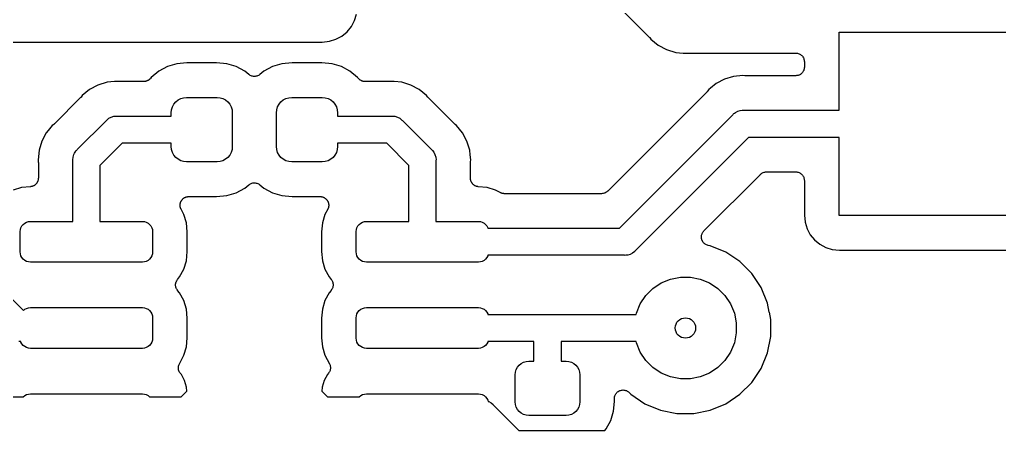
# Model space of a CAD drawing. Extents: x 17.5 to 71.7, y -43 to -16.
# Drawn here: x 29.56 to 44, y -33.13 to -27.08 of the extents above; entities that cross this region are included whole.
import ezdxf

# ---------------------------------------------------------------- set-up
doc = ezdxf.new("R2010")
doc.units = 0
doc.layers.add('BLACK', color=7, linetype='CONTINUOUS')

msp = doc.modelspace()

# ---------------------------------------------------------------- linework, layer by layer
at = {"layer": 'BLACK', "linetype": 'CONTINUOUS'}
for p, q in [((37.6784, -26.1796), (38.8364, -27.3376)), ((34.4494, -27.1836), (34.4966, -27.0953)), ((34.4966, -27.0953), (34.5256, -26.9996)), ((34.3086, -27.3244), (34.3859, -27.2609)), ((34.3859, -27.2609), (34.4494, -27.1836)), ((41.634, -28.416), (41.634, -27.266)), ((41.634, -27.266), (45.234, -27.266)), ((24.6312, -27.4111), (34.0188, -27.4111)), ((34.0188, -27.4111), (34.1246, -27.4006)), ((34.1246, -27.4006), (34.2203, -27.3716)), ((34.2203, -27.3716), (34.3086, -27.3244)), ((38.8364, -27.3376), (38.8376, -27.3389)), ((38.8376, -27.3389), (38.8409, -27.3431)), ((38.8409, -27.3431), (38.8447, -27.3469)), ((38.8447, -27.3469), (38.8629, -27.3691)), ((38.8629, -27.3691), (38.9708, -27.4575)), ((38.9708, -27.4575), (39.0938, -27.5233)), ((39.0938, -27.5233), (39.2272, -27.5638)), ((39.2272, -27.5638), (39.3374, -27.5746)), ((39.3374, -27.5746), (39.3374, -27.5746)), ((39.3374, -27.5746), (39.366, -27.5774)), ((39.366, -27.5774), (39.3946, -27.5746)), ((39.3946, -27.5746), (39.3963, -27.5744)), ((39.3963, -27.5744), (39.4017, -27.5745)), ((39.4017, -27.5745), (39.407, -27.574)), ((39.407, -27.574), (40.9959, -27.574)), ((40.9959, -27.574), (40.9968, -27.574)), ((40.9968, -27.574), (40.9968, -27.574)), ((40.9968, -27.574), (40.9968, -27.574)), ((40.9968, -27.574), (40.9977, -27.574)), ((40.9977, -27.574), (41.0096, -27.5753)), ((41.0096, -27.5753), (41.0215, -27.5766)), ((41.0215, -27.5766), (41.0219, -27.5767)), ((41.0219, -27.5767), (41.0223, -27.5768)), ((41.0223, -27.5768), (41.0337, -27.5804)), ((41.0337, -27.5804), (41.0451, -27.5839)), ((41.0451, -27.5839), (41.0455, -27.5841)), ((41.0455, -27.5841), (41.046, -27.5843)), ((41.046, -27.5843), (41.0564, -27.59)), ((41.0564, -27.59), (41.0669, -27.5957)), ((41.0669, -27.5957), (41.0673, -27.596)), ((41.0673, -27.596), (41.0677, -27.5962)), ((41.0677, -27.5962), (41.0768, -27.6039)), ((41.0768, -27.6039), (41.086, -27.6115)), ((41.086, -27.6115), (41.0863, -27.6119)), ((41.0863, -27.6119), (41.0867, -27.6121)), ((41.0867, -27.6121), (41.0941, -27.6214)), ((41.0941, -27.6214), (41.1017, -27.6307)), ((41.1017, -27.6307), (41.1019, -27.6311)), ((41.1019, -27.6311), (41.1022, -27.6315)), ((41.1022, -27.6315), (41.1077, -27.6421)), ((41.1077, -27.6421), (41.1133, -27.6526)), ((41.1133, -27.6526), (41.1135, -27.653)), ((41.1135, -27.653), (41.1137, -27.6534)), ((41.1137, -27.6534), (41.117, -27.6648)), ((41.117, -27.6648), (41.1205, -27.6763)), ((41.1205, -27.6763), (41.1206, -27.6768)), ((41.1206, -27.6768), (41.1207, -27.6772)), ((41.1207, -27.6772), (41.1218, -27.6891)), ((41.1218, -27.6891), (41.1229, -27.701)), ((41.1229, -27.701), (41.1229, -27.781)), ((31.6114, -27.8405), (31.5, -27.932)), ((31.7386, -27.7725), (31.6114, -27.8405)), ((31.8765, -27.7307), (31.7386, -27.7725)), ((32.0262, -27.7159), (31.8765, -27.7307)), ((32.4638, -27.7159), (32.0262, -27.7159)), ((32.6135, -27.7307), (32.4638, -27.7159)), ((32.7514, -27.7725), (32.6135, -27.7307)), ((32.8786, -27.8405), (32.7514, -27.7725)), ((32.9394, -27.8904), (32.8786, -27.8405)), ((33.1614, -27.8405), (33.1006, -27.8904)), ((33.2886, -27.7725), (33.1614, -27.8405)), ((33.4265, -27.7307), (33.2886, -27.7725)), ((33.5762, -27.7159), (33.4265, -27.7307)), ((34.0138, -27.7159), (33.5762, -27.7159)), ((34.1635, -27.7307), (34.0138, -27.7159)), ((34.3014, -27.7725), (34.1635, -27.7307)), ((34.4286, -27.8405), (34.3014, -27.7725)), ((34.54, -27.932), (34.4286, -27.8405)), ((41.1007, -27.8528), (41.093, -27.8619)), ((41.1009, -27.8524), (41.1007, -27.8528)), ((41.1012, -27.852), (41.1009, -27.8524)), ((41.1069, -27.8415), (41.1012, -27.852)), ((41.1127, -27.831), (41.1069, -27.8415)), ((41.1128, -27.8306), (41.1127, -27.831)), ((41.113, -27.8302), (41.1128, -27.8306)), ((41.1166, -27.8187), (41.113, -27.8302)), ((41.1202, -27.8074), (41.1166, -27.8187)), ((41.1203, -27.8065), (41.1202, -27.807)), ((41.1202, -27.807), (41.1202, -27.8074)), ((41.1216, -27.7947), (41.1203, -27.8065)), ((41.1229, -27.7828), (41.1216, -27.7947)), ((41.1229, -27.781), (41.1229, -27.7819)), ((41.1229, -27.7819), (41.1229, -27.7819)), ((41.1229, -27.7819), (41.1229, -27.7819)), ((41.1229, -27.7819), (41.1229, -27.7828)), ((30.9594, -27.9934), (30.8492, -28.0042)), ((30.988, -27.9906), (30.9594, -27.9934)), ((31.0166, -27.9934), (30.988, -27.9906)), ((31.0219, -27.9934), (31.0166, -27.9934)), ((31.0272, -27.994), (31.0219, -27.9934)), ((31.029, -27.994), (31.0272, -27.994)), ((31.389, -27.994), (31.029, -27.994)), ((31.3945, -27.9935), (31.389, -27.994)), ((31.4001, -27.9935), (31.3945, -27.9935)), ((31.4068, -27.9922), (31.4001, -27.9935)), ((31.4136, -27.9916), (31.4068, -27.9922)), ((31.419, -27.99), (31.4136, -27.9916)), ((31.4245, -27.9889), (31.419, -27.99)), ((31.4308, -27.9864), (31.4245, -27.9889)), ((31.4374, -27.9844), (31.4308, -27.9864)), ((31.4423, -27.9818), (31.4374, -27.9844)), ((31.4475, -27.9797), (31.4423, -27.9818)), ((31.4532, -27.976), (31.4475, -27.9797)), ((31.4592, -27.9728), (31.4532, -27.976)), ((31.4636, -27.9693), (31.4592, -27.9728)), ((31.4682, -27.9662), (31.4636, -27.9693)), ((31.4732, -27.9614), (31.4682, -27.9662)), ((31.4785, -27.9571), (31.4732, -27.9614)), ((31.482, -27.9528), (31.4785, -27.9571)), ((31.486, -27.9489), (31.482, -27.9528)), ((31.4871, -27.9476), (31.486, -27.9489)), ((31.5, -27.932), (31.4871, -27.9476)), ((32.9493, -27.897), (32.9394, -27.8904)), ((32.9592, -27.9037), (32.9493, -27.897)), ((32.9596, -27.9039), (32.9592, -27.9037)), ((32.96, -27.9042), (32.9596, -27.9039)), ((32.971, -27.9087), (32.96, -27.9042)), ((32.982, -27.9134), (32.971, -27.9087)), ((32.9825, -27.9135), (32.982, -27.9134)), ((32.9829, -27.9137), (32.9825, -27.9135)), ((32.9946, -27.9161), (32.9829, -27.9137)), ((33.0062, -27.9185), (32.9946, -27.9161)), ((33.0067, -27.9185), (33.0062, -27.9185)), ((33.0072, -27.9186), (33.0067, -27.9185)), ((33.0192, -27.9186), (33.0072, -27.9186)), ((33.031, -27.9188), (33.0192, -27.9186)), ((33.0315, -27.9187), (33.031, -27.9188)), ((33.032, -27.9187), (33.0315, -27.9187)), ((33.0437, -27.9164), (33.032, -27.9187)), ((33.0554, -27.9142), (33.0437, -27.9164)), ((33.0558, -27.914), (33.0554, -27.9142)), ((33.0563, -27.9139), (33.0558, -27.914)), ((33.0673, -27.9094), (33.0563, -27.9139)), ((33.0784, -27.905), (33.0673, -27.9094)), ((33.0788, -27.9047), (33.0784, -27.905)), ((33.0793, -27.9046), (33.0788, -27.9047)), ((33.0892, -27.898), (33.0793, -27.9046)), ((33.0992, -27.8915), (33.0892, -27.898)), ((33.0999, -27.8909), (33.0992, -27.8915)), ((33.1, -27.8909), (33.0999, -27.8909)), ((33.1006, -27.8904), (33.1, -27.8909)), ((33.1, -27.8909), (33.1, -27.8909)), ((34.5529, -27.9476), (34.54, -27.932)), ((34.5568, -27.9515), (34.5529, -27.9476)), ((34.5603, -27.9559), (34.5568, -27.9515)), ((34.5655, -27.9603), (34.5603, -27.9559)), ((34.5704, -27.9651), (34.5655, -27.9603)), ((34.575, -27.9682), (34.5704, -27.9651)), ((34.5793, -27.9718), (34.575, -27.9682)), ((34.5853, -27.9751), (34.5793, -27.9718)), ((34.591, -27.9789), (34.5853, -27.9751)), ((34.5961, -27.981), (34.591, -27.9789)), ((34.601, -27.9837), (34.5961, -27.981)), ((34.6075, -27.9858), (34.601, -27.9837)), ((34.6138, -27.9884), (34.6075, -27.9858)), ((34.6193, -27.9895), (34.6138, -27.9884)), ((34.6246, -27.9912), (34.6193, -27.9895)), ((34.6314, -27.992), (34.6246, -27.9912)), ((34.6381, -27.9933), (34.6314, -27.992)), ((34.6437, -27.9934), (34.6381, -27.9933)), ((34.6493, -27.994), (34.6437, -27.9934)), ((34.651, -27.994), (34.6493, -27.994)), ((35.011, -27.994), (34.651, -27.994)), ((35.0163, -27.9935), (35.011, -27.994)), ((35.0217, -27.9935), (35.0163, -27.9935)), ((35.0234, -27.9934), (35.0217, -27.9935)), ((35.052, -27.9906), (35.0234, -27.9934)), ((35.0806, -27.9934), (35.052, -27.9906)), ((35.1908, -28.0042), (35.0806, -27.9934)), ((35.0806, -27.9934), (35.0806, -27.9934)), ((39.9458, -27.9587), (39.8228, -28.0245)), ((40.0792, -27.9182), (39.9458, -27.9587)), ((40.218, -27.9046), (40.0792, -27.9182)), ((40.2466, -27.9074), (40.218, -27.9046)), ((40.2519, -27.9074), (40.2466, -27.9074)), ((40.2572, -27.908), (40.2519, -27.9074)), ((40.259, -27.908), (40.2572, -27.908)), ((40.9959, -27.908), (40.259, -27.908)), ((41.0078, -27.9068), (40.9959, -27.908)), ((41.0197, -27.9057), (41.0078, -27.9068)), ((41.0202, -27.9056), (41.0197, -27.9057)), ((41.0206, -27.9056), (41.0202, -27.9056)), ((41.0321, -27.9021), (41.0206, -27.9056)), ((41.0435, -27.8988), (41.0321, -27.9021)), ((41.0439, -27.8985), (41.0435, -27.8988)), ((41.0443, -27.8984), (41.0439, -27.8985)), ((41.0549, -27.8928), (41.0443, -27.8984)), ((41.0655, -27.8873), (41.0549, -27.8928)), ((41.0658, -27.887), (41.0655, -27.8873)), ((41.0662, -27.8868), (41.0658, -27.887)), ((41.0755, -27.8792), (41.0662, -27.8868)), ((41.0848, -27.8717), (41.0755, -27.8792)), ((41.0851, -27.8714), (41.0848, -27.8717)), ((41.0854, -27.8711), (41.0851, -27.8714)), ((41.093, -27.8619), (41.0854, -27.8711)), ((30.5928, -28.1105), (30.4849, -28.1989)), ((30.7158, -28.0447), (30.5928, -28.1105)), ((30.8492, -28.0042), (30.7158, -28.0447)), ((35.3242, -28.0447), (35.1908, -28.0042)), ((35.4472, -28.1105), (35.3242, -28.0447)), ((35.5551, -28.1989), (35.4472, -28.1105)), ((39.6884, -28.1444), (38.2249, -29.6078)), ((39.6918, -28.1402), (39.6884, -28.1444)), ((39.6956, -28.1365), (39.6918, -28.1402)), ((39.6967, -28.1351), (39.6956, -28.1365)), ((39.7149, -28.1129), (39.6967, -28.1351)), ((39.739, -28.0932), (39.7149, -28.1129)), ((39.8228, -28.0245), (39.739, -28.0932)), ((30.4584, -28.2304), (30.0734, -28.6154)), ((30.4618, -28.2262), (30.4584, -28.2304)), ((30.4656, -28.2225), (30.4618, -28.2262)), ((30.4667, -28.2211), (30.4656, -28.2225)), ((30.4849, -28.1989), (30.4667, -28.2211)), ((31.8609, -28.2929), (31.895, -28.2649)), ((31.895, -28.2649), (31.9339, -28.2441)), ((31.9339, -28.2441), (31.9761, -28.2313)), ((31.9761, -28.2313), (32.02, -28.227)), ((32.02, -28.227), (32.47, -28.227)), ((32.47, -28.227), (32.5139, -28.2313)), ((32.5139, -28.2313), (32.5561, -28.2441)), ((32.5561, -28.2441), (32.595, -28.2649)), ((32.595, -28.2649), (32.6291, -28.2929)), ((33.4109, -28.2929), (33.445, -28.2649)), ((33.445, -28.2649), (33.4839, -28.2441)), ((33.4839, -28.2441), (33.5261, -28.2313)), ((33.5261, -28.2313), (33.57, -28.227)), ((33.57, -28.227), (34.02, -28.227)), ((34.02, -28.227), (34.0639, -28.2313)), ((34.0639, -28.2313), (34.1061, -28.2441)), ((34.1061, -28.2441), (34.145, -28.2649)), ((34.145, -28.2649), (34.1791, -28.2929)), ((35.5733, -28.2211), (35.5551, -28.1989)), ((35.5771, -28.2249), (35.5733, -28.2211)), ((35.5804, -28.2291), (35.5771, -28.2249)), ((35.5816, -28.2304), (35.5804, -28.2291)), ((35.9666, -28.6154), (35.5816, -28.2304)), ((31.795, -28.452), (31.7993, -28.4081)), ((31.7993, -28.4081), (31.8121, -28.3659)), ((31.8121, -28.3659), (31.8329, -28.327)), ((31.8329, -28.327), (31.8609, -28.2929)), ((32.6291, -28.2929), (32.6571, -28.327)), ((32.6571, -28.327), (32.6779, -28.3659)), ((32.6779, -28.3659), (32.6907, -28.4081)), ((32.6907, -28.4081), (32.695, -28.452)), ((33.345, -28.452), (33.3493, -28.4081)), ((33.3493, -28.4081), (33.3621, -28.3659)), ((33.3621, -28.3659), (33.3829, -28.327)), ((33.3829, -28.327), (33.4109, -28.2929)), ((34.1791, -28.2929), (34.2071, -28.327)), ((34.2071, -28.327), (34.2279, -28.3659)), ((34.2279, -28.3659), (34.2407, -28.4081)), ((34.2407, -28.4081), (34.245, -28.452)), ((40.1063, -28.4489), (40.1411, -28.4303)), ((40.1411, -28.4303), (40.1788, -28.4189)), ((40.1788, -28.4189), (40.2082, -28.416)), ((40.2082, -28.416), (40.218, -28.415)), ((40.2082, -28.416), (40.2082, -28.416)), ((40.218, -28.415), (40.2278, -28.416)), ((40.2278, -28.416), (41.634, -28.416)), ((30.4105, -28.9966), (30.8396, -28.5675)), ((30.8396, -28.5675), (30.8459, -28.5599)), ((30.8459, -28.5599), (30.8559, -28.5517)), ((30.8559, -28.5517), (30.8763, -28.5349)), ((30.8763, -28.5349), (30.9111, -28.5163)), ((30.9111, -28.5163), (30.9488, -28.5049)), ((30.9488, -28.5049), (30.988, -28.501)), ((30.988, -28.501), (30.9978, -28.502)), ((30.9978, -28.502), (31.795, -28.502)), ((31.795, -28.502), (31.795, -28.452)), ((32.695, -28.452), (32.695, -28.952)), ((33.345, -28.952), (33.345, -28.452)), ((34.245, -28.452), (34.245, -28.502)), ((34.245, -28.502), (35.0422, -28.502)), ((35.0422, -28.502), (35.052, -28.501)), ((35.052, -28.501), (35.0618, -28.502)), ((35.0618, -28.502), (35.0618, -28.502)), ((35.0618, -28.502), (35.0912, -28.5049)), ((35.0912, -28.5049), (35.1289, -28.5163)), ((35.1289, -28.5163), (35.1637, -28.5349)), ((35.1637, -28.5349), (35.1941, -28.5599)), ((35.1941, -28.5599), (35.2004, -28.5675)), ((35.2004, -28.5675), (35.6295, -28.9966)), ((38.3982, -30.153), (40.0696, -28.4815)), ((40.0696, -28.4815), (40.0759, -28.4739)), ((40.0759, -28.4739), (40.0851, -28.4664)), ((40.0851, -28.4664), (40.0945, -28.4586)), ((40.0945, -28.4586), (40.1063, -28.4489)), ((29.9831, -28.7136), (29.9535, -28.7498)), ((30.0419, -28.6419), (29.9831, -28.7136)), ((30.0641, -28.6237), (30.0419, -28.6419)), ((30.0679, -28.6199), (30.0641, -28.6237)), ((30.0721, -28.6166), (30.0679, -28.6199)), ((30.0734, -28.6154), (30.0721, -28.6166)), ((35.9708, -28.6188), (35.9666, -28.6154)), ((35.9745, -28.6226), (35.9708, -28.6188)), ((35.9759, -28.6237), (35.9745, -28.6226)), ((35.9981, -28.6419), (35.9759, -28.6237)), ((36.0865, -28.7498), (35.9981, -28.6419)), ((29.9535, -28.7498), (29.8877, -28.8728)), ((36.1523, -28.8728), (36.0865, -28.7498)), ((40.3008, -28.816), (38.6294, -30.4875)), ((41.634, -28.816), (40.3008, -28.816)), ((41.634, -29.966), (41.634, -28.816)), ((29.8472, -29.0062), (29.8336, -29.145)), ((29.8877, -28.8728), (29.8472, -29.0062)), ((30.3896, -29.0191), (30.3966, -29.0105)), ((30.3966, -29.0105), (30.4029, -29.0029)), ((30.3966, -29.0105), (30.3966, -29.0105)), ((30.4029, -29.0029), (30.4105, -28.9966)), ((31.0708, -28.902), (30.745, -29.2278)), ((31.795, -28.902), (31.0708, -28.902)), ((31.795, -28.952), (31.795, -28.902)), ((31.7993, -28.9959), (31.795, -28.952)), ((31.8121, -29.0381), (31.7993, -28.9959)), ((32.6907, -28.9959), (32.6779, -29.0381)), ((32.695, -28.952), (32.6907, -28.9959)), ((33.3493, -28.9959), (33.345, -28.952)), ((33.3621, -29.0381), (33.3493, -28.9959)), ((34.2407, -28.9959), (34.2279, -29.0381)), ((34.245, -28.952), (34.2407, -28.9959)), ((34.9692, -28.902), (34.245, -28.902)), ((34.245, -28.902), (34.245, -28.952)), ((35.295, -29.2278), (34.9692, -28.902)), ((35.6295, -28.9966), (35.6371, -29.0029)), ((35.6371, -29.0029), (35.6434, -29.0105)), ((35.6434, -29.0105), (35.6434, -29.0105)), ((35.6434, -29.0105), (35.6621, -29.0333)), ((36.1928, -29.0062), (36.1523, -28.8728)), ((36.1994, -29.0741), (36.1928, -29.0062)), ((29.8336, -29.145), (29.8364, -29.1736)), ((30.344, -29.145), (30.3479, -29.1058)), ((30.345, -29.1548), (30.344, -29.145)), ((30.345, -30.053), (30.345, -29.1548)), ((30.3479, -29.1058), (30.3593, -29.0681)), ((30.3593, -29.0681), (30.3708, -29.0466)), ((30.3708, -29.0466), (30.3779, -29.0333)), ((30.3779, -29.0333), (30.3896, -29.0191)), ((31.8329, -29.077), (31.8121, -29.0381)), ((31.8609, -29.1111), (31.8329, -29.077)), ((31.895, -29.1391), (31.8609, -29.1111)), ((31.9339, -29.1599), (31.895, -29.1391)), ((32.595, -29.1391), (32.5561, -29.1599)), ((32.6291, -29.1111), (32.595, -29.1391)), ((32.6571, -29.077), (32.6291, -29.1111)), ((32.6779, -29.0381), (32.6571, -29.077)), ((33.3829, -29.077), (33.3621, -29.0381)), ((33.4109, -29.1111), (33.3829, -29.077)), ((33.445, -29.1391), (33.4109, -29.1111)), ((33.4839, -29.1599), (33.445, -29.1391)), ((34.145, -29.1391), (34.1061, -29.1599)), ((34.1791, -29.1111), (34.145, -29.1391)), ((34.2071, -29.077), (34.1791, -29.1111)), ((34.2279, -29.0381), (34.2071, -29.077)), ((35.6621, -29.0333), (35.6807, -29.0681)), ((35.6807, -29.0681), (35.6921, -29.1058)), ((35.6921, -29.1058), (35.696, -29.145)), ((35.696, -29.145), (35.695, -29.1548)), ((35.695, -29.1548), (35.695, -30.053)), ((36.1995, -29.0742), (36.1994, -29.0741)), ((36.2064, -29.145), (36.1995, -29.0742)), ((36.2036, -29.1736), (36.2064, -29.145)), ((29.8364, -29.1736), (29.8366, -29.1753)), ((29.8366, -29.1753), (29.8365, -29.1807)), ((29.8365, -29.1807), (29.837, -29.186)), ((29.837, -29.186), (29.837, -29.4159)), ((30.745, -29.2278), (30.745, -30.053)), ((31.9761, -29.1727), (31.9339, -29.1599)), ((32.02, -29.177), (31.9761, -29.1727)), ((32.47, -29.177), (32.02, -29.177)), ((32.5139, -29.1727), (32.47, -29.177)), ((32.5561, -29.1599), (32.5139, -29.1727)), ((33.5261, -29.1727), (33.4839, -29.1599)), ((33.57, -29.177), (33.5261, -29.1727)), ((34.02, -29.177), (33.57, -29.177)), ((34.0639, -29.1727), (34.02, -29.177)), ((34.1061, -29.1599), (34.0639, -29.1727)), ((35.295, -30.053), (35.295, -29.2278)), ((36.203, -29.1842), (36.2036, -29.1789)), ((36.203, -29.186), (36.203, -29.1842)), ((36.203, -29.4159), (36.203, -29.186)), ((36.2036, -29.1789), (36.2036, -29.1736)), ((29.8342, -29.4423), (29.8325, -29.4478)), ((29.835, -29.4357), (29.8342, -29.4423)), ((29.8363, -29.4291), (29.835, -29.4357)), ((29.837, -29.4177), (29.8363, -29.4234)), ((29.8363, -29.4234), (29.8363, -29.4291)), ((29.837, -29.4159), (29.837, -29.4177)), ((36.2036, -29.4216), (36.203, -29.4159)), ((36.2035, -29.4274), (36.2036, -29.4216)), ((36.2048, -29.4339), (36.2035, -29.4274)), ((36.2054, -29.4406), (36.2048, -29.4339)), ((36.2071, -29.4461), (36.2054, -29.4406)), ((36.2082, -29.4517), (36.2071, -29.4461)), ((39.6422, -30.1931), (40.4741, -29.3612)), ((40.4741, -29.3612), (40.4744, -29.3609)), ((40.4744, -29.3609), (40.4753, -29.36)), ((40.4744, -29.3609), (40.4744, -29.3609)), ((40.4744, -29.3609), (40.4744, -29.3609)), ((40.4753, -29.36), (40.4845, -29.3526)), ((40.4845, -29.3526), (40.4936, -29.3452)), ((40.4936, -29.3452), (40.4942, -29.3449)), ((40.4942, -29.3449), (40.4947, -29.3445)), ((40.4947, -29.3445), (40.5051, -29.3391)), ((40.5051, -29.3391), (40.5155, -29.3336)), ((40.5155, -29.3336), (40.5161, -29.3334)), ((40.5161, -29.3334), (40.5167, -29.3331)), ((40.5167, -29.3331), (40.528, -29.3298)), ((40.528, -29.3298), (40.5392, -29.3264)), ((40.5392, -29.3264), (40.5399, -29.3264)), ((40.5399, -29.3264), (40.5405, -29.3262)), ((40.5405, -29.3262), (40.5522, -29.3251)), ((40.5522, -29.3251), (40.5639, -29.324)), ((40.5639, -29.324), (40.9959, -29.324)), ((40.9959, -29.324), (40.9968, -29.324)), ((40.9968, -29.324), (40.9968, -29.324)), ((40.9968, -29.324), (40.9968, -29.324)), ((40.9968, -29.324), (40.9977, -29.324)), ((40.9977, -29.324), (41.0096, -29.3253)), ((41.0096, -29.3253), (41.0215, -29.3266)), ((41.0215, -29.3266), (41.0219, -29.3267)), ((41.0219, -29.3267), (41.0223, -29.3268)), ((41.0223, -29.3268), (41.0337, -29.3304)), ((41.0337, -29.3304), (41.0451, -29.3339)), ((41.0451, -29.3339), (41.0455, -29.3341)), ((41.0455, -29.3341), (41.046, -29.3343)), ((41.046, -29.3343), (41.0564, -29.34)), ((41.0564, -29.34), (41.0669, -29.3457)), ((41.0669, -29.3457), (41.0673, -29.346)), ((41.0673, -29.346), (41.0677, -29.3462)), ((41.0677, -29.3462), (41.0768, -29.3539)), ((41.0768, -29.3539), (41.086, -29.3615)), ((41.086, -29.3615), (41.0863, -29.3619)), ((41.0863, -29.3619), (41.0867, -29.3621)), ((41.0867, -29.3621), (41.0942, -29.3715)), ((41.0942, -29.3715), (41.1017, -29.3807)), ((41.1017, -29.3807), (41.1019, -29.3811)), ((41.1019, -29.3811), (41.1022, -29.3815)), ((41.1022, -29.3815), (41.1077, -29.3921)), ((41.1077, -29.3921), (41.1133, -29.4026)), ((41.1133, -29.4026), (41.1135, -29.403)), ((41.1135, -29.403), (41.1137, -29.4034)), ((41.1137, -29.4034), (41.117, -29.4149)), ((41.117, -29.4149), (41.1205, -29.4263)), ((41.1205, -29.4263), (41.1206, -29.4268)), ((41.1206, -29.4268), (41.1207, -29.4272)), ((41.1207, -29.4272), (41.1218, -29.4391)), ((41.1218, -29.4391), (41.1229, -29.451)), ((29.5912, -29.5552), (29.4673, -29.5928)), ((29.7224, -29.5423), (29.5912, -29.5552)), ((29.7281, -29.5412), (29.7224, -29.5423)), ((29.7338, -29.5407), (29.7281, -29.5412)), ((29.7402, -29.5388), (29.7338, -29.5407)), ((29.7468, -29.5375), (29.7402, -29.5388)), ((29.7521, -29.5353), (29.7468, -29.5375)), ((29.7576, -29.5337), (29.7521, -29.5353)), ((29.7635, -29.5306), (29.7576, -29.5337)), ((29.7697, -29.528), (29.7635, -29.5306)), ((29.7745, -29.5248), (29.7697, -29.528)), ((29.7795, -29.5222), (29.7745, -29.5248)), ((29.7847, -29.518), (29.7795, -29.5222)), ((29.7903, -29.5143), (29.7847, -29.518)), ((29.7944, -29.5102), (29.7903, -29.5143)), ((29.7989, -29.5067), (29.7944, -29.5102)), ((29.8032, -29.5015), (29.7989, -29.5067)), ((29.8079, -29.4968), (29.8032, -29.5015)), ((29.8111, -29.4921), (29.8079, -29.4968)), ((29.8148, -29.4877), (29.8111, -29.4921)), ((29.818, -29.4818), (29.8148, -29.4877)), ((29.8217, -29.4763), (29.818, -29.4818)), ((29.824, -29.471), (29.8217, -29.4763)), ((29.8267, -29.4659), (29.824, -29.471)), ((29.8287, -29.4596), (29.8267, -29.4659)), ((29.8313, -29.4534), (29.8287, -29.4596)), ((29.8325, -29.4478), (29.8313, -29.4534)), ((32.7514, -29.6315), (32.8786, -29.5635)), ((32.8786, -29.5635), (32.9394, -29.5136)), ((32.9394, -29.5136), (32.94, -29.5131)), ((32.94, -29.5131), (32.94, -29.5131)), ((32.94, -29.5131), (32.9401, -29.5131)), ((32.9401, -29.5131), (32.9408, -29.5125)), ((32.9408, -29.5125), (32.9508, -29.506)), ((32.9508, -29.506), (32.9607, -29.4994)), ((32.9607, -29.4994), (32.9612, -29.4993)), ((32.9612, -29.4993), (32.9616, -29.499)), ((32.9616, -29.499), (32.9727, -29.4946)), ((32.9727, -29.4946), (32.9837, -29.4901)), ((32.9837, -29.4901), (32.9842, -29.49)), ((32.9842, -29.49), (32.9846, -29.4898)), ((32.9846, -29.4898), (32.9963, -29.4876)), ((32.9963, -29.4876), (33.008, -29.4853)), ((33.008, -29.4853), (33.0085, -29.4853)), ((33.0085, -29.4853), (33.009, -29.4852)), ((33.009, -29.4852), (33.0209, -29.4854)), ((33.0209, -29.4854), (33.0328, -29.4854)), ((33.0328, -29.4854), (33.0333, -29.4855)), ((33.0333, -29.4855), (33.0338, -29.4855)), ((33.0338, -29.4855), (33.0454, -29.4879)), ((33.0454, -29.4879), (33.0571, -29.4903)), ((33.0571, -29.4903), (33.0575, -29.4905)), ((33.0575, -29.4905), (33.058, -29.4906)), ((33.058, -29.4906), (33.069, -29.4952)), ((33.069, -29.4952), (33.08, -29.4998)), ((33.08, -29.4998), (33.0804, -29.5001)), ((33.0804, -29.5001), (33.0808, -29.5003)), ((33.0808, -29.5003), (33.0907, -29.507)), ((33.0907, -29.507), (33.1006, -29.5136)), ((33.1006, -29.5136), (33.1614, -29.5635)), ((33.1614, -29.5635), (33.2886, -29.6315)), ((36.2107, -29.4579), (36.2082, -29.4517)), ((36.2126, -29.4643), (36.2107, -29.4579)), ((36.2153, -29.4694), (36.2126, -29.4643)), ((36.2174, -29.4747), (36.2153, -29.4694)), ((36.2211, -29.4803), (36.2174, -29.4747)), ((36.2242, -29.4862), (36.2211, -29.4803)), ((36.2278, -29.4906), (36.2242, -29.4862)), ((36.231, -29.4954), (36.2278, -29.4906)), ((36.2357, -29.5002), (36.231, -29.4954)), ((36.2399, -29.5054), (36.2357, -29.5002)), ((36.2443, -29.5091), (36.2399, -29.5054)), ((36.2483, -29.5132), (36.2443, -29.5091)), ((36.2538, -29.5169), (36.2483, -29.5132)), ((36.259, -29.5212), (36.2538, -29.5169)), ((36.264, -29.5239), (36.259, -29.5212)), ((36.2688, -29.5272), (36.264, -29.5239)), ((36.2749, -29.5298), (36.2688, -29.5272)), ((36.2808, -29.533), (36.2749, -29.5298)), ((36.2863, -29.5347), (36.2808, -29.533)), ((36.2915, -29.537), (36.2863, -29.5347)), ((36.2981, -29.5383), (36.2915, -29.537)), ((36.3045, -29.5403), (36.2981, -29.5383)), ((36.3102, -29.5409), (36.3045, -29.5403)), ((36.3158, -29.5421), (36.3102, -29.5409)), ((36.3176, -29.5423), (36.3158, -29.5421)), ((36.4488, -29.5552), (36.3176, -29.5423)), ((36.5727, -29.5928), (36.4488, -29.5552)), ((41.1229, -29.451), (41.1229, -29.9598)), ((31.9508, -29.739), (31.9545, -29.7337)), ((31.9545, -29.7337), (31.9587, -29.7295)), ((31.9587, -29.7295), (31.9624, -29.725)), ((31.9624, -29.725), (31.9675, -29.7208)), ((31.9675, -29.7208), (31.9721, -29.7163)), ((31.9721, -29.7163), (31.9771, -29.713)), ((31.9771, -29.713), (31.9816, -29.7093)), ((31.9816, -29.7093), (31.9874, -29.7062)), ((31.9874, -29.7062), (31.9928, -29.7027)), ((31.9928, -29.7027), (31.9983, -29.7004)), ((31.9983, -29.7004), (32.0035, -29.6977)), ((32.0035, -29.6977), (32.0098, -29.6958)), ((32.0098, -29.6958), (32.0158, -29.6933)), ((32.0158, -29.6933), (32.0216, -29.6922)), ((32.0216, -29.6922), (32.0273, -29.6905)), ((32.0273, -29.6905), (32.0337, -29.6899)), ((32.0337, -29.6899), (32.0401, -29.6886)), ((32.0401, -29.6886), (32.0461, -29.6886)), ((32.0461, -29.6886), (32.0519, -29.6881)), ((32.0519, -29.6881), (32.4638, -29.6881)), ((32.4638, -29.6881), (32.6135, -29.6733)), ((32.6135, -29.6733), (32.7514, -29.6315)), ((33.2886, -29.6315), (33.4265, -29.6733)), ((33.4265, -29.6733), (33.5762, -29.6881)), ((33.5762, -29.6881), (33.9881, -29.6881)), ((33.9881, -29.6881), (33.9898, -29.6881)), ((33.9898, -29.6881), (33.9957, -29.6887)), ((33.9957, -29.6887), (34.0016, -29.6888)), ((34.0016, -29.6888), (34.008, -29.6901)), ((34.008, -29.6901), (34.0145, -29.6908)), ((34.0145, -29.6908), (34.0201, -29.6926)), ((34.0201, -29.6926), (34.0259, -29.6938)), ((34.0259, -29.6938), (34.0319, -29.6964)), ((34.0319, -29.6964), (34.0381, -29.6983)), ((34.0381, -29.6983), (34.0433, -29.7012)), ((34.0433, -29.7012), (34.0487, -29.7035)), ((34.0487, -29.7035), (34.0541, -29.7071)), ((34.0541, -29.7071), (34.0598, -29.7103)), ((34.0598, -29.7103), (34.0643, -29.7141)), ((34.0643, -29.7141), (34.0692, -29.7174)), ((34.0692, -29.7174), (34.0738, -29.722)), ((34.0738, -29.722), (34.0788, -29.7262)), ((34.0788, -29.7262), (34.0825, -29.7308)), ((34.0825, -29.7308), (34.0867, -29.735)), ((34.0867, -29.735), (34.0903, -29.7405)), ((36.6423, -29.63), (36.5727, -29.5928)), ((36.6474, -29.6321), (36.6423, -29.63)), ((36.6522, -29.6347), (36.6474, -29.6321)), ((36.6588, -29.6368), (36.6522, -29.6347)), ((36.6652, -29.6395), (36.6588, -29.6368)), ((36.6706, -29.6406), (36.6652, -29.6395)), ((36.6758, -29.6422), (36.6706, -29.6406)), ((36.6827, -29.643), (36.6758, -29.6422)), ((36.6895, -29.6444), (36.6827, -29.643)), ((36.695, -29.6444), (36.6895, -29.6444)), ((36.7004, -29.645), (36.695, -29.6444)), ((36.7022, -29.645), (36.7004, -29.645)), ((38.1351, -29.645), (36.7022, -29.645)), ((38.1468, -29.6439), (38.1351, -29.645)), ((38.1585, -29.6428), (38.1468, -29.6439)), ((38.1591, -29.6426), (38.1585, -29.6428)), ((38.1598, -29.6426), (38.1591, -29.6426)), ((38.171, -29.6392), (38.1598, -29.6426)), ((38.1823, -29.6359), (38.171, -29.6392)), ((38.1829, -29.6356), (38.1823, -29.6359)), ((38.1835, -29.6354), (38.1829, -29.6356)), ((38.1939, -29.6299), (38.1835, -29.6354)), ((38.2043, -29.6245), (38.1939, -29.6299)), ((38.2048, -29.6241), (38.2043, -29.6245)), ((38.2054, -29.6238), (38.2048, -29.6241)), ((38.2145, -29.6164), (38.2054, -29.6238)), ((38.2237, -29.609), (38.2145, -29.6164)), ((38.2246, -29.6081), (38.2237, -29.609)), ((38.2249, -29.6078), (38.2246, -29.6081)), ((38.2246, -29.6081), (38.2246, -29.6081)), ((38.2246, -29.6081), (38.2246, -29.6081)), ((31.9249, -29.8142), (31.9256, -29.8077)), ((31.9255, -29.8201), (31.9249, -29.8142)), ((31.9254, -29.826), (31.9255, -29.8201)), ((31.9266, -29.8324), (31.9254, -29.826)), ((31.9256, -29.8077), (31.9257, -29.8012)), ((31.9257, -29.8012), (31.9269, -29.7954)), ((31.9272, -29.8389), (31.9266, -29.8324)), ((31.9269, -29.7954), (31.9275, -29.7895)), ((31.9288, -29.8445), (31.9272, -29.8389)), ((31.9275, -29.7895), (31.9295, -29.7833)), ((31.9299, -29.8503), (31.9288, -29.8445)), ((31.9295, -29.7833), (31.9308, -29.7769)), ((31.9323, -29.8564), (31.9299, -29.8503)), ((31.9308, -29.7769), (31.9331, -29.7715)), ((31.9342, -29.8626), (31.9323, -29.8564)), ((31.9331, -29.7715), (31.9349, -29.7659)), ((31.9369, -29.8679), (31.9342, -29.8626)), ((31.9349, -29.7659), (31.938, -29.7601)), ((31.9391, -29.8734), (31.9369, -29.8679)), ((31.938, -29.7601), (31.9405, -29.7541)), ((31.9399, -29.8749), (31.9391, -29.8734)), ((31.9802, -29.9503), (31.9399, -29.8749)), ((31.9405, -29.7541), (31.9438, -29.7493)), ((31.9438, -29.7493), (31.9466, -29.7441)), ((31.9466, -29.7441), (31.9508, -29.739)), ((34.1001, -29.8749), (34.0598, -29.9503)), ((34.0903, -29.7405), (34.0943, -29.7455)), ((34.0943, -29.7455), (34.0971, -29.7508)), ((34.0971, -29.7508), (34.1003, -29.7557)), ((34.1023, -29.8695), (34.1001, -29.8749)), ((34.1003, -29.7557), (34.1028, -29.7617)), ((34.1051, -29.8643), (34.1023, -29.8695)), ((34.1028, -29.7617), (34.1058, -29.7675)), ((34.1071, -29.8581), (34.1051, -29.8643)), ((34.1058, -29.7675), (34.1075, -29.7732)), ((34.1096, -29.852), (34.1071, -29.8581)), ((34.1075, -29.7732), (34.1097, -29.7786)), ((34.1107, -29.8463), (34.1096, -29.852)), ((34.1097, -29.7786), (34.111, -29.785)), ((34.1125, -29.8406), (34.1107, -29.8463)), ((34.111, -29.785), (34.1128, -29.7913)), ((34.1132, -29.8341), (34.1125, -29.8406)), ((34.1128, -29.7913), (34.1134, -29.7972)), ((34.1144, -29.8277), (34.1132, -29.8341)), ((34.1134, -29.7972), (34.1145, -29.803)), ((34.1151, -29.816), (34.1144, -29.8218)), ((34.1144, -29.8218), (34.1144, -29.8277)), ((34.1145, -29.803), (34.1145, -29.8095)), ((34.1145, -29.8095), (34.1151, -29.816)), ((32.0178, -30.0742), (31.9802, -29.9503)), ((34.0598, -29.9503), (34.0222, -30.0742)), ((41.1229, -29.9598), (41.1334, -30.0656)), ((45.234, -29.966), (41.634, -29.966)), ((29.5729, -30.1737), (29.5814, -30.1456)), ((29.5814, -30.1456), (29.5953, -30.1197)), ((29.5953, -30.1197), (29.6139, -30.0969)), ((29.6139, -30.0969), (29.6367, -30.0783)), ((29.6367, -30.0783), (29.6626, -30.0644)), ((29.6626, -30.0644), (29.6907, -30.0559)), ((29.6907, -30.0559), (29.72, -30.053)), ((29.72, -30.053), (30.345, -30.053)), ((30.745, -30.053), (31.37, -30.053)), ((31.37, -30.053), (31.3993, -30.0559)), ((31.3993, -30.0559), (31.4274, -30.0644)), ((31.4274, -30.0644), (31.4533, -30.0783)), ((31.4533, -30.0783), (31.4761, -30.0969)), ((31.4761, -30.0969), (31.4947, -30.1197)), ((31.4947, -30.1197), (31.5086, -30.1456)), ((31.5086, -30.1456), (31.5171, -30.1737)), ((32.0311, -30.2092), (32.0178, -30.0742)), ((34.0222, -30.0742), (34.0089, -30.2092)), ((34.5229, -30.1737), (34.5314, -30.1456)), ((34.5314, -30.1456), (34.5453, -30.1197)), ((34.5453, -30.1197), (34.5639, -30.0969)), ((34.5639, -30.0969), (34.5867, -30.0783)), ((34.5867, -30.0783), (34.6126, -30.0644)), ((34.6126, -30.0644), (34.6407, -30.0559)), ((34.6407, -30.0559), (34.67, -30.053)), ((34.67, -30.053), (35.295, -30.053)), ((35.695, -30.053), (36.32, -30.053)), ((36.32, -30.053), (36.3493, -30.0559)), ((36.3493, -30.0559), (36.3774, -30.0644)), ((36.3774, -30.0644), (36.4033, -30.0783)), ((36.4033, -30.0783), (36.4261, -30.0969)), ((36.4261, -30.0969), (36.4447, -30.1197)), ((36.4447, -30.1197), (36.4586, -30.1456)), ((36.4586, -30.1456), (36.4608, -30.153)), ((36.4608, -30.153), (38.3982, -30.153)), ((41.1334, -30.0656), (41.1624, -30.1613)), ((41.1624, -30.1613), (41.2096, -30.2496)), ((29.57, -30.203), (29.5729, -30.1737)), ((29.57, -30.503), (29.57, -30.203)), ((31.5171, -30.1737), (31.52, -30.203)), ((31.52, -30.203), (31.52, -30.503)), ((32.0311, -30.4968), (32.0311, -30.2092)), ((34.0089, -30.2092), (34.0089, -30.4968)), ((34.52, -30.203), (34.5229, -30.1737)), ((34.52, -30.503), (34.52, -30.203)), ((39.605, -30.2819), (39.6063, -30.2698)), ((39.605, -30.2822), (39.605, -30.2819)), ((39.605, -30.2824), (39.605, -30.2822)), ((39.6061, -30.2944), (39.605, -30.2824)), ((39.6072, -30.3066), (39.6061, -30.2944)), ((39.6063, -30.2698), (39.6075, -30.2578)), ((39.6073, -30.3068), (39.6072, -30.3066)), ((39.6073, -30.3071), (39.6073, -30.3068)), ((39.6108, -30.3187), (39.6073, -30.3071)), ((39.6075, -30.2578), (39.6076, -30.2575)), ((39.6076, -30.2572), (39.6112, -30.2456)), ((39.6076, -30.2575), (39.6076, -30.2572)), ((39.6112, -30.2456), (39.6147, -30.2341)), ((39.6147, -30.2341), (39.6149, -30.2338)), ((39.6149, -30.2338), (39.615, -30.2336)), ((39.615, -30.2336), (39.6208, -30.2228)), ((39.6208, -30.2228), (39.6265, -30.2122)), ((39.6265, -30.2122), (39.6266, -30.212)), ((39.6266, -30.212), (39.6268, -30.2118)), ((39.6268, -30.2118), (39.6345, -30.2024)), ((39.6345, -30.2024), (39.6422, -30.1931)), ((41.2096, -30.2496), (41.2731, -30.3269)), ((39.6142, -30.3303), (39.6108, -30.3187)), ((39.6143, -30.3306), (39.6142, -30.3303)), ((39.6144, -30.3309), (39.6143, -30.3306)), ((39.6201, -30.3416), (39.6144, -30.3309)), ((39.6257, -30.3523), (39.6201, -30.3416)), ((39.6258, -30.3525), (39.6257, -30.3523)), ((39.626, -30.3528), (39.6258, -30.3525)), ((39.6337, -30.3623), (39.626, -30.3528)), ((39.6412, -30.3716), (39.6337, -30.3623)), ((39.6414, -30.3718), (39.6412, -30.3716)), ((39.6416, -30.372), (39.6414, -30.3718)), ((39.6509, -30.3798), (39.6416, -30.372)), ((39.6602, -30.3876), (39.6509, -30.3798)), ((39.6604, -30.3877), (39.6602, -30.3876)), ((39.6606, -30.3879), (39.6604, -30.3877)), ((39.6712, -30.3937), (39.6606, -30.3879)), ((39.6819, -30.3996), (39.6712, -30.3937)), ((39.6821, -30.3996), (39.6819, -30.3996)), ((39.6824, -30.3998), (39.6821, -30.3996)), ((39.6938, -30.4034), (39.6824, -30.3998)), ((39.7055, -30.4071), (39.6938, -30.4034)), ((39.706, -30.4072), (39.7055, -30.4071)), ((39.7072, -30.4074), (39.706, -30.4072)), ((39.706, -30.4072), (39.706, -30.4072)), ((39.706, -30.4072), (39.706, -30.4072)), ((39.7369, -30.4133), (39.7072, -30.4074)), ((39.9659, -30.5082), (39.7369, -30.4133)), ((41.2731, -30.3269), (41.3504, -30.3904)), ((41.3504, -30.3904), (41.4387, -30.4376)), ((41.4387, -30.4376), (41.5344, -30.4666)), ((29.5729, -30.5323), (29.57, -30.503)), ((29.5814, -30.5604), (29.5729, -30.5323)), ((29.5953, -30.5863), (29.5814, -30.5604)), ((29.6139, -30.6091), (29.5953, -30.5863)), ((31.4947, -30.5863), (31.4761, -30.6091)), ((31.5086, -30.5604), (31.4947, -30.5863)), ((31.5171, -30.5323), (31.5086, -30.5604)), ((31.52, -30.503), (31.5171, -30.5323)), ((32.0178, -30.6318), (32.0311, -30.4968)), ((34.0089, -30.4968), (34.0222, -30.6318)), ((34.5229, -30.5323), (34.52, -30.503)), ((34.5314, -30.5604), (34.5229, -30.5323)), ((34.5453, -30.5863), (34.5314, -30.5604)), ((34.5639, -30.6091), (34.5453, -30.5863)), ((36.4447, -30.5863), (36.4261, -30.6091)), ((36.4586, -30.5604), (36.4447, -30.5863)), ((36.4608, -30.553), (36.4586, -30.5604)), ((38.4712, -30.553), (36.4608, -30.553)), ((38.481, -30.554), (38.4712, -30.553)), ((38.4908, -30.553), (38.481, -30.554)), ((38.5202, -30.5501), (38.4908, -30.553)), ((38.4908, -30.553), (38.4908, -30.553)), ((38.5579, -30.5387), (38.5202, -30.5501)), ((38.5927, -30.5201), (38.5579, -30.5387)), ((38.6231, -30.4951), (38.5927, -30.5201)), ((38.6294, -30.4875), (38.6231, -30.4951)), ((40.1719, -30.6458), (39.9659, -30.5082)), ((41.5344, -30.4666), (41.6402, -30.4771)), ((41.6402, -30.4771), (45.2278, -30.4771)), ((29.6367, -30.6277), (29.6139, -30.6091)), ((29.6626, -30.6416), (29.6367, -30.6277)), ((29.6907, -30.6501), (29.6626, -30.6416)), ((29.72, -30.653), (29.6907, -30.6501)), ((31.37, -30.653), (29.72, -30.653)), ((31.3993, -30.6501), (31.37, -30.653)), ((31.4274, -30.6416), (31.3993, -30.6501)), ((31.4533, -30.6277), (31.4274, -30.6416)), ((31.4761, -30.6091), (31.4533, -30.6277)), ((31.9802, -30.7557), (32.0178, -30.6318)), ((34.0222, -30.6318), (34.0598, -30.7557)), ((34.5867, -30.6277), (34.5639, -30.6091)), ((34.6126, -30.6416), (34.5867, -30.6277)), ((34.6407, -30.6501), (34.6126, -30.6416)), ((34.67, -30.653), (34.6407, -30.6501)), ((36.32, -30.653), (34.67, -30.653)), ((36.3493, -30.6501), (36.32, -30.653)), ((36.3774, -30.6416), (36.3493, -30.6501)), ((36.4033, -30.6277), (36.3774, -30.6416)), ((36.4261, -30.6091), (36.4033, -30.6277)), ((40.3471, -30.8211), (40.1719, -30.6458)), ((31.8884, -30.9074), (31.9191, -30.8699)), ((31.9191, -30.8699), (31.9802, -30.7557)), ((34.0598, -30.7557), (34.1208, -30.8699)), ((34.1208, -30.8699), (34.1516, -30.9074)), ((39.1512, -30.9018), (39.2961, -30.873)), ((39.2961, -30.873), (39.4439, -30.873)), ((39.4439, -30.873), (39.5888, -30.9018)), ((40.4848, -31.0271), (40.3471, -30.8211)), ((31.86, -30.999), (31.8602, -30.9872)), ((31.8601, -30.9995), (31.86, -30.999)), ((31.8601, -31), (31.8601, -30.9995)), ((31.8624, -31.0117), (31.8601, -31)), ((31.8602, -30.9752), (31.8603, -30.9747)), ((31.8602, -30.9872), (31.8602, -30.9752)), ((31.8603, -30.9742), (31.8627, -30.9626)), ((31.8603, -30.9747), (31.8603, -30.9742)), ((31.8646, -31.0234), (31.8624, -31.0117)), ((31.8627, -30.9626), (31.8651, -30.9509)), ((31.8648, -31.0238), (31.8646, -31.0234)), ((31.8649, -31.0243), (31.8648, -31.0238)), ((31.8693, -31.0353), (31.8649, -31.0243)), ((31.8651, -30.9509), (31.8653, -30.9505)), ((31.8653, -30.9505), (31.8654, -30.95)), ((31.8654, -30.95), (31.8701, -30.939)), ((31.8738, -31.0464), (31.8693, -31.0353)), ((31.8701, -30.939), (31.8746, -30.928)), ((31.8746, -30.928), (31.8749, -30.9276)), ((31.8749, -30.9276), (31.8751, -30.9272)), ((31.8751, -30.9272), (31.8817, -30.9173)), ((31.8817, -30.9173), (31.8884, -30.9074)), ((34.1516, -30.9074), (34.1521, -30.908)), ((34.1521, -30.908), (34.1521, -30.908)), ((34.1521, -30.908), (34.1521, -30.9081)), ((34.1521, -30.9081), (34.1527, -30.9088)), ((34.1527, -30.9088), (34.1593, -30.9189)), ((34.1593, -30.9189), (34.1658, -30.9287)), ((34.1658, -30.9287), (34.166, -30.9292)), ((34.166, -30.9292), (34.1662, -30.9296)), ((34.1662, -30.9296), (34.1707, -30.9407)), ((34.1746, -31.026), (34.17, -31.0369)), ((34.1707, -30.9407), (34.1751, -30.9517)), ((34.1747, -31.0255), (34.1746, -31.026)), ((34.1749, -31.0251), (34.1747, -31.0255)), ((34.1773, -31.0134), (34.1749, -31.0251)), ((34.1751, -30.9517), (34.1752, -30.9522)), ((34.1752, -30.9522), (34.1754, -30.9526)), ((34.1754, -30.9526), (34.1776, -30.9643)), ((34.1797, -31.0018), (34.1773, -31.0134)), ((34.1776, -30.9643), (34.1799, -30.976)), ((34.1798, -31.0008), (34.1797, -31.0013)), ((34.1797, -31.0013), (34.1797, -31.0018)), ((34.18, -30.977), (34.1798, -30.9889)), ((34.1798, -30.9889), (34.1798, -31.0008)), ((34.1799, -30.976), (34.1799, -30.9765)), ((34.1799, -30.9765), (34.18, -30.977)), ((38.8919, -31.0404), (39.0147, -30.9584)), ((39.0147, -30.9584), (39.1512, -30.9018)), ((39.5888, -30.9018), (39.7253, -30.9584)), ((39.7253, -30.9584), (39.8481, -31.0404)), ((40.5797, -31.2561), (40.4848, -31.0271)), ((31.874, -31.0468), (31.8738, -31.0464)), ((31.8742, -31.0473), (31.874, -31.0468)), ((31.8808, -31.0572), (31.8742, -31.0473)), ((31.8873, -31.0672), (31.8808, -31.0572)), ((31.8879, -31.0679), (31.8873, -31.0672)), ((31.8879, -31.068), (31.8879, -31.0679)), ((31.8884, -31.0686), (31.8879, -31.068)), ((31.8879, -31.068), (31.8879, -31.068)), ((31.9191, -31.1061), (31.8884, -31.0686)), ((31.9802, -31.2203), (31.9191, -31.1061)), ((34.1208, -31.1061), (34.0598, -31.2203)), ((34.1516, -31.0686), (34.1208, -31.1061)), ((34.1583, -31.0586), (34.1516, -31.0686)), ((34.1649, -31.0488), (34.1583, -31.0586)), ((34.1651, -31.0484), (34.1649, -31.0488)), ((34.1654, -31.048), (34.1651, -31.0484)), ((34.17, -31.0369), (34.1654, -31.048)), ((38.7054, -31.2677), (38.7874, -31.1449)), ((38.7874, -31.1449), (38.8919, -31.0404)), ((39.8481, -31.0404), (39.9526, -31.1449)), ((39.9526, -31.1449), (40.0346, -31.2677)), ((29.4594, -31.2085), (29.616, -31.3652)), ((29.6907, -31.3259), (29.72, -31.323)), ((29.72, -31.323), (31.37, -31.323)), ((31.37, -31.323), (31.3993, -31.3259)), ((32.0178, -31.3442), (31.9802, -31.2203)), ((34.0598, -31.2203), (34.0222, -31.3442)), ((34.6407, -31.3259), (34.67, -31.323)), ((34.67, -31.323), (36.32, -31.323)), ((36.32, -31.323), (36.3493, -31.3259)), ((38.6488, -31.4042), (38.7054, -31.2677)), ((40.0346, -31.2677), (40.0912, -31.4042)), ((40.6064, -31.3907), (40.5797, -31.2561)), ((29.616, -31.3652), (29.6367, -31.3483)), ((29.6367, -31.3483), (29.6626, -31.3344)), ((29.6626, -31.3344), (29.6907, -31.3259)), ((31.3993, -31.3259), (31.4274, -31.3344)), ((31.4274, -31.3344), (31.4533, -31.3483)), ((31.4533, -31.3483), (31.4761, -31.3669)), ((31.4761, -31.3669), (31.4947, -31.3897)), ((31.4947, -31.3897), (31.5086, -31.4156)), ((31.5086, -31.4156), (31.5171, -31.4437)), ((31.5171, -31.4437), (31.52, -31.473)), ((32.0311, -31.4792), (32.0178, -31.3442)), ((34.0222, -31.3442), (34.0089, -31.4792)), ((34.52, -31.473), (34.5229, -31.4437)), ((34.5229, -31.4437), (34.5314, -31.4156)), ((34.5314, -31.4156), (34.5453, -31.3897)), ((34.5453, -31.3897), (34.5639, -31.3669)), ((34.5639, -31.3669), (34.5867, -31.3483)), ((34.5867, -31.3483), (34.6126, -31.3344)), ((34.6126, -31.3344), (34.6407, -31.3259)), ((36.3493, -31.3259), (36.3774, -31.3344)), ((36.3774, -31.3344), (36.4033, -31.3483)), ((36.4033, -31.3483), (36.4261, -31.3669)), ((36.4261, -31.3669), (36.4447, -31.3897)), ((36.4447, -31.3897), (36.4586, -31.4156)), ((36.4586, -31.4156), (36.4608, -31.423)), ((36.4608, -31.423), (37.3282, -31.423)), ((37.3282, -31.423), (37.338, -31.422)), ((37.338, -31.422), (37.3478, -31.423)), ((37.3478, -31.423), (38.6451, -31.423)), ((38.6451, -31.423), (38.6488, -31.4042)), ((40.0912, -31.4042), (40.12, -31.5491)), ((40.6065, -31.3908), (40.6064, -31.3907)), ((40.628, -31.4991), (40.6065, -31.3908)), ((31.52, -31.473), (31.52, -31.773)), ((32.0311, -31.7668), (32.0311, -31.4792)), ((34.0089, -31.4792), (34.0089, -31.7668)), ((34.52, -31.773), (34.52, -31.473)), ((40.12, -31.5491), (40.12, -31.6969)), ((40.628, -31.7469), (40.628, -31.4991)), ((40.12, -31.6969), (40.0912, -31.8418)), ((40.5797, -31.9899), (40.628, -31.7469)), ((29.5791, -31.8228), (29.5518, -31.8201)), ((29.5814, -31.8304), (29.5791, -31.8228)), ((29.5953, -31.8563), (29.5814, -31.8304)), ((29.6139, -31.8791), (29.5953, -31.8563)), ((29.6367, -31.8977), (29.6139, -31.8791)), ((29.6626, -31.9116), (29.6367, -31.8977)), ((31.4533, -31.8977), (31.4274, -31.9116)), ((31.4761, -31.8791), (31.4533, -31.8977)), ((31.4947, -31.8563), (31.4761, -31.8791)), ((31.5086, -31.8304), (31.4947, -31.8563)), ((31.5171, -31.8023), (31.5086, -31.8304)), ((31.52, -31.773), (31.5171, -31.8023)), ((32.0178, -31.9018), (32.0311, -31.7668)), ((34.0089, -31.7668), (34.0222, -31.9018)), ((34.5229, -31.8023), (34.52, -31.773)), ((34.5314, -31.8304), (34.5229, -31.8023)), ((34.5453, -31.8563), (34.5314, -31.8304)), ((34.5639, -31.8791), (34.5453, -31.8563)), ((34.5867, -31.8977), (34.5639, -31.8791)), ((34.6126, -31.9116), (34.5867, -31.8977)), ((36.4033, -31.8977), (36.3774, -31.9116)), ((36.4261, -31.8791), (36.4033, -31.8977)), ((36.4447, -31.8563), (36.4261, -31.8791)), ((36.4586, -31.8304), (36.4447, -31.8563)), ((36.4608, -31.823), (36.4586, -31.8304)), ((37.138, -31.823), (36.4608, -31.823)), ((37.138, -32.112), (37.138, -31.823)), ((38.6451, -31.823), (37.538, -31.823)), ((37.538, -31.823), (37.538, -32.112)), ((38.6488, -31.8418), (38.6451, -31.823)), ((38.7054, -31.9783), (38.6488, -31.8418)), ((40.0912, -31.8418), (40.0346, -31.9783)), ((29.6907, -31.9201), (29.6626, -31.9116)), ((29.72, -31.923), (29.6907, -31.9201)), ((31.37, -31.923), (29.72, -31.923)), ((31.3993, -31.9201), (31.37, -31.923)), ((31.4274, -31.9116), (31.3993, -31.9201)), ((31.9143, -32.1491), (31.9802, -32.0257)), ((31.9802, -32.0257), (32.0178, -31.9018)), ((34.0222, -31.9018), (34.0598, -32.0257)), ((34.0598, -32.0257), (34.1257, -32.1491)), ((34.6407, -31.9201), (34.6126, -31.9116)), ((34.67, -31.923), (34.6407, -31.9201)), ((36.32, -31.923), (34.67, -31.923)), ((36.3493, -31.9201), (36.32, -31.923)), ((36.3774, -31.9116), (36.3493, -31.9201)), ((38.7874, -32.1011), (38.7054, -31.9783)), ((40.0346, -31.9783), (39.9526, -32.1011)), ((40.4848, -32.2189), (40.5797, -31.9899)), ((31.9, -32.1952), (31.9025, -32.1835)), ((31.9025, -32.1835), (31.9048, -32.172)), ((31.9048, -32.172), (31.905, -32.1715)), ((31.905, -32.1715), (31.9051, -32.1709)), ((31.9051, -32.1709), (31.9097, -32.16)), ((31.9097, -32.16), (31.9143, -32.1491)), ((34.1257, -32.1491), (34.126, -32.1496)), ((34.126, -32.1496), (34.126, -32.1497)), ((34.126, -32.1497), (34.1261, -32.1497)), ((34.1261, -32.1497), (34.1266, -32.1506)), ((34.1266, -32.1506), (34.1309, -32.1616)), ((34.1309, -32.1616), (34.1354, -32.1726)), ((34.1354, -32.1726), (34.1355, -32.1731)), ((34.1355, -32.1731), (34.1357, -32.1737)), ((34.1357, -32.1737), (34.1379, -32.1853)), ((34.1379, -32.1853), (34.1402, -32.1969)), ((36.8967, -32.2009), (36.9216, -32.1706)), ((36.9216, -32.1706), (36.9519, -32.1457)), ((36.9519, -32.1457), (36.9865, -32.1272)), ((36.9865, -32.1272), (37.024, -32.1158)), ((37.024, -32.1158), (37.063, -32.112)), ((37.063, -32.112), (37.138, -32.112)), ((37.538, -32.112), (37.613, -32.112)), ((37.613, -32.112), (37.652, -32.1158)), ((37.652, -32.1158), (37.6895, -32.1272)), ((37.6895, -32.1272), (37.7241, -32.1457)), ((37.7241, -32.1457), (37.7544, -32.1706)), ((37.7544, -32.1706), (37.7793, -32.2009)), ((38.8919, -32.2056), (38.7874, -32.1011)), ((39.9526, -32.1011), (39.8481, -32.2056)), ((31.8997, -32.2199), (31.8999, -32.2081)), ((31.8998, -32.2205), (31.8997, -32.2199)), ((31.8998, -32.2211), (31.8998, -32.2205)), ((31.9021, -32.2327), (31.8998, -32.2211)), ((31.8999, -32.1963), (31.9, -32.1957)), ((31.8999, -32.2081), (31.8999, -32.1963)), ((31.9, -32.1957), (31.9, -32.1952)), ((31.9043, -32.2443), (31.9021, -32.2327)), ((31.9045, -32.2448), (31.9043, -32.2443)), ((31.9046, -32.2454), (31.9045, -32.2448)), ((31.9091, -32.2563), (31.9046, -32.2454)), ((31.9135, -32.2673), (31.9091, -32.2563)), ((31.9138, -32.2678), (31.9135, -32.2673)), ((31.914, -32.2683), (31.9138, -32.2678)), ((31.9205, -32.2781), (31.914, -32.2683)), ((31.927, -32.2881), (31.9205, -32.2781)), ((31.9277, -32.289), (31.927, -32.2881)), ((31.9281, -32.2895), (31.9277, -32.289)), ((31.9277, -32.289), (31.9277, -32.289)), ((31.9277, -32.289), (31.9277, -32.289)), ((31.9444, -32.3094), (31.9281, -32.2895)), ((31.9916, -32.3977), (31.9444, -32.3094)), ((34.0956, -32.3094), (34.0484, -32.3977)), ((34.1119, -32.2895), (34.0956, -32.3094)), ((34.1184, -32.2798), (34.1119, -32.2895)), ((34.1252, -32.2699), (34.1184, -32.2798)), ((34.1254, -32.2694), (34.1252, -32.2699)), ((34.1257, -32.2689), (34.1254, -32.2694)), ((34.1302, -32.2581), (34.1257, -32.2689)), ((34.1349, -32.2471), (34.1302, -32.2581)), ((34.135, -32.2465), (34.1349, -32.2471)), ((34.1352, -32.246), (34.135, -32.2465)), ((34.1375, -32.2344), (34.1352, -32.246)), ((34.14, -32.2228), (34.1375, -32.2344)), ((34.1401, -32.2217), (34.14, -32.2223)), ((34.14, -32.2223), (34.14, -32.2228)), ((34.1403, -32.198), (34.1401, -32.2098)), ((34.1401, -32.2098), (34.1401, -32.2217)), ((34.1402, -32.1969), (34.1402, -32.1975)), ((34.1402, -32.1975), (34.1403, -32.198)), ((36.863, -32.312), (36.8668, -32.273)), ((36.863, -32.712), (36.863, -32.312)), ((36.8668, -32.273), (36.8782, -32.2355)), ((36.8782, -32.2355), (36.8967, -32.2009)), ((37.7793, -32.2009), (37.7978, -32.2355)), ((37.7978, -32.2355), (37.8092, -32.273)), ((37.8092, -32.273), (37.813, -32.312)), ((37.813, -32.312), (37.813, -32.712)), ((39.0147, -32.2876), (38.8919, -32.2056)), ((39.1512, -32.3442), (39.0147, -32.2876)), ((39.7253, -32.2876), (39.5888, -32.3442)), ((39.8481, -32.2056), (39.7253, -32.2876)), ((40.3471, -32.4249), (40.4848, -32.2189)), ((32.0206, -32.4934), (31.9916, -32.3977)), ((34.0484, -32.3977), (34.0193, -32.4934)), ((39.2961, -32.373), (39.1512, -32.3442)), ((39.4439, -32.373), (39.2961, -32.373)), ((39.5888, -32.3442), (39.4439, -32.373)), ((40.1719, -32.6002), (40.3471, -32.4249)), ((29.6139, -32.6369), (29.6367, -32.6183)), ((29.6367, -32.6183), (29.6626, -32.6044)), ((29.6626, -32.6044), (29.6907, -32.5959)), ((29.6907, -32.5959), (29.72, -32.593)), ((29.72, -32.593), (31.37, -32.593)), ((31.37, -32.593), (31.3993, -32.5959)), ((31.3993, -32.5959), (31.4274, -32.6044)), ((31.4274, -32.6044), (31.4533, -32.6183)), ((31.4533, -32.6183), (31.4761, -32.6369)), ((31.9436, -32.639), (32.0268, -32.5558)), ((32.0268, -32.5558), (32.0206, -32.4934)), ((34.0193, -32.4934), (34.0132, -32.5558)), ((34.0132, -32.5558), (34.0964, -32.639)), ((34.5639, -32.6369), (34.5867, -32.6183)), ((34.5867, -32.6183), (34.6126, -32.6044)), ((34.6126, -32.6044), (34.6407, -32.5959)), ((34.6407, -32.5959), (34.67, -32.593)), ((34.67, -32.593), (36.32, -32.593)), ((36.32, -32.593), (36.3493, -32.5959)), ((36.3493, -32.5959), (36.3774, -32.6044)), ((36.3774, -32.6044), (36.4033, -32.6183)), ((36.4033, -32.6183), (36.4261, -32.6369)), ((38.3305, -32.6247), (38.3342, -32.6131)), ((38.3342, -32.6131), (38.3343, -32.6129)), ((38.3343, -32.6127), (38.3402, -32.6021)), ((38.3343, -32.6129), (38.3343, -32.6127)), ((38.3402, -32.6021), (38.346, -32.5914)), ((38.346, -32.5914), (38.3462, -32.5912)), ((38.3462, -32.5912), (38.3463, -32.591)), ((38.3463, -32.591), (38.3541, -32.5817)), ((38.3541, -32.5817), (38.3619, -32.5723)), ((38.3619, -32.5723), (38.3621, -32.5722)), ((38.3621, -32.5722), (38.3622, -32.572)), ((38.3622, -32.572), (38.3717, -32.5644)), ((38.3717, -32.5644), (38.3812, -32.5567)), ((38.3812, -32.5567), (38.3814, -32.5566)), ((38.3814, -32.5566), (38.3815, -32.5565)), ((38.3815, -32.5565), (38.3923, -32.5508)), ((38.3923, -32.5508), (38.4031, -32.5452)), ((38.4031, -32.5452), (38.4033, -32.5451)), ((38.4033, -32.5451), (38.4035, -32.545)), ((38.4035, -32.545), (38.4152, -32.5416)), ((38.4152, -32.5416), (38.4268, -32.5381)), ((38.4268, -32.5381), (38.4271, -32.5381)), ((38.4271, -32.5381), (38.4273, -32.538)), ((38.4273, -32.538), (38.4394, -32.5369)), ((38.4394, -32.5369), (38.4515, -32.5358)), ((38.4515, -32.5358), (38.4517, -32.5358)), ((38.4517, -32.5358), (38.452, -32.5358)), ((38.452, -32.5358), (38.464, -32.537)), ((38.464, -32.537), (38.4762, -32.5383)), ((38.4762, -32.5383), (38.4764, -32.5383)), ((38.4764, -32.5383), (38.4766, -32.5384)), ((38.4766, -32.5384), (38.4883, -32.542)), ((38.4883, -32.542), (38.4999, -32.5455)), ((38.4999, -32.5455), (38.5001, -32.5456)), ((38.5001, -32.5456), (38.5003, -32.5457)), ((38.5003, -32.5457), (38.5111, -32.5516)), ((38.5111, -32.5516), (38.5217, -32.5572)), ((38.5217, -32.5572), (38.5219, -32.5574)), ((38.5219, -32.5574), (38.5221, -32.5575)), ((38.5221, -32.5575), (38.5314, -32.5652)), ((38.5314, -32.5652), (38.5409, -32.573)), ((38.5409, -32.573), (38.5681, -32.6002)), ((38.5681, -32.6002), (38.7741, -32.7378)), ((39.9659, -32.7378), (40.1719, -32.6002)), ((29.1741, -32.639), (29.6122, -32.639)), ((29.6122, -32.639), (29.6139, -32.6369)), ((31.4761, -32.6369), (31.4778, -32.639)), ((31.4778, -32.639), (31.9436, -32.639)), ((34.0964, -32.639), (34.5622, -32.639)), ((34.5622, -32.639), (34.5639, -32.6369)), ((36.4261, -32.6369), (36.4447, -32.6597)), ((36.4447, -32.6597), (36.4586, -32.6856)), ((36.4586, -32.6856), (36.4644, -32.7049)), ((36.4644, -32.7049), (36.4724, -32.7073)), ((36.4724, -32.7073), (36.5071, -32.7259)), ((36.5071, -32.7259), (36.5376, -32.7509)), ((36.5376, -32.7509), (36.5438, -32.7585)), ((36.5438, -32.7585), (36.9167, -33.1314)), ((36.8668, -32.751), (36.863, -32.712)), ((36.8782, -32.7885), (36.8668, -32.751)), ((37.8092, -32.751), (37.7978, -32.7885)), ((37.813, -32.712), (37.8092, -32.751)), ((38.3098, -32.8506), (38.3241, -32.7058)), ((38.3241, -32.661), (38.3255, -32.6488)), ((38.3241, -32.6614), (38.3241, -32.661)), ((38.3241, -32.6628), (38.3241, -32.6614)), ((38.3241, -32.6614), (38.3241, -32.6614)), ((38.3241, -32.6614), (38.3241, -32.6614)), ((38.3241, -32.7058), (38.3241, -32.6628)), ((38.3255, -32.6488), (38.3268, -32.6368)), ((38.3268, -32.6364), (38.3305, -32.6247)), ((38.3268, -32.6366), (38.3268, -32.6364)), ((38.3268, -32.6368), (38.3268, -32.6366)), ((38.7741, -32.7378), (39.0031, -32.8327)), ((39.7369, -32.8327), (39.9659, -32.7378)), ((36.8967, -32.8231), (36.8782, -32.7885)), ((36.9216, -32.8534), (36.8967, -32.8231)), ((36.9519, -32.8783), (36.9216, -32.8534)), ((36.9865, -32.8968), (36.9519, -32.8783)), ((37.024, -32.9082), (36.9865, -32.8968)), ((37.063, -32.912), (37.024, -32.9082)), ((37.613, -32.912), (37.063, -32.912)), ((37.652, -32.9082), (37.613, -32.912)), ((37.6895, -32.8968), (37.652, -32.9082)), ((37.7241, -32.8783), (37.6895, -32.8968)), ((37.7544, -32.8534), (37.7241, -32.8783)), ((37.7793, -32.8231), (37.7544, -32.8534)), ((37.7978, -32.7885), (37.7793, -32.8231)), ((38.2694, -32.9839), (38.3098, -32.8506)), ((39.0031, -32.8327), (39.2461, -32.881)), ((39.2461, -32.881), (39.4939, -32.881)), ((39.4939, -32.881), (39.7369, -32.8327)), ((38.2037, -33.1067), (38.2694, -32.9839)), ((36.9167, -33.1314), (38.1835, -33.1314)), ((38.1835, -33.1314), (38.2037, -33.1067))]:
    msp.add_line(p, q, dxfattribs=at)
at = {"layer": 'BLACK'}
msp.add_circle((39.37, -31.623), 0.15, dxfattribs=at)

doc.saveas('drawing.dxf')
